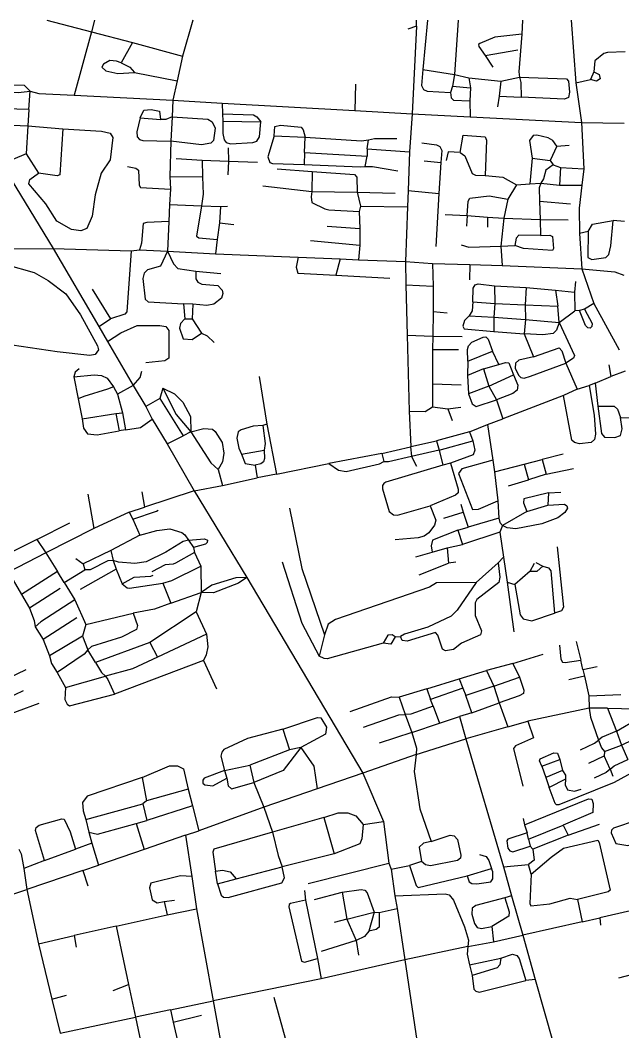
# Model space of a CAD drawing. Header units: inches. Extents: x 13511338 to 13518818, y 3653594 to 3658094.
# Drawn here: x 13513762 to 13515166, y 3655736 to 3658094 of the extents above; entities that cross this region are included whole.
import ezdxf

# ---------------------------------------------------------------- set-up
doc = ezdxf.new("R2010")
doc.units = ezdxf.units.IN
doc.header["$MEASUREMENT"] = 0

msp = doc.modelspace()

# ---------------------------------------------------------------- linework, layer by layer
for points in [[(13513824.2, 3658093.7), (13513928.4, 3658066.8)], [(13513935, 3658093.7), (13513928.4, 3658066.8)], [(13514164.4, 3658093.7), (13514140.4, 3658010)], [(13514685.2, 3658080.1), (13514685.8, 3658093.7)], [(13514711.2, 3658093.7), (13514700.1, 3657979.2)], [(13514782.7, 3658093.7), (13514773.8, 3657967.5)], [(13514932.9, 3658093.7), (13514930.9, 3658061)], [(13515046.3, 3658093.7), (13515057.2, 3657947.6)], [(13514685.2, 3658080.1), (13514665.7, 3658072.6)], [(13514685.2, 3658080.1), (13514675.8, 3657875.3)], [(13513928.4, 3658066.8), (13513887.4, 3657918.8)], [(13513928.4, 3658066.8), (13514023.4, 3658041.9)], [(13514930.9, 3658061), (13514868.4, 3658054), (13514832.9, 3658039.6), (13514830.4, 3658037), (13514830.9, 3658032.8), (13514845.9, 3658011.3)], [(13514930.9, 3658061), (13514924, 3657973.4), (13514925.7, 3657960.7)], [(13514023.4, 3658041.9), (13513997.5, 3657994.7)], [(13514023.4, 3658041.9), (13514140.4, 3658010)], [(13514845.9, 3658011.3), (13514921.7, 3658024.6)], [(13513738.7, 3658007.6), (13513693.9, 3657997.9), (13513687.9, 3657986.1), (13513686.2, 3657949.9), (13513696.2, 3657944.6), (13513771.4, 3657942.3), (13513785.2, 3657928.6)], [(13513997.5, 3657994.7), (13513986.1, 3657998.6), (13513970.7, 3657999.5), (13513956.4, 3657991.6), (13513952.1, 3657984.6), (13513961.2, 3657975.8), (13513989.1, 3657969.7), (13514028.3, 3657972)], [(13514140.4, 3658010), (13514127.7, 3657952.8)], [(13514845.9, 3658011.3), (13514863.2, 3657984.6)], [(13515172, 3658020), (13515130.5, 3658018.7), (13515122.2, 3658015.9), (13515101.2, 3657998.8), (13515099.2, 3657973.6)], [(13513997.5, 3657994.7), (13514017.1, 3657984.6), (13514028.3, 3657972)], [(13514700.1, 3657979.2), (13514696.9, 3657941.8), (13514701.9, 3657932.4), (13514710.2, 3657928.7), (13514764.7, 3657925.3)], [(13514700.1, 3657979.2), (13514773.8, 3657967.5)], [(13514028.3, 3657972), (13514127.7, 3657952.8)], [(13514127.7, 3657952.8), (13514118, 3657907.3)], [(13514773.8, 3657967.5), (13514769.1, 3657940.4)], [(13514773.8, 3657967.5), (13514807.5, 3657959.1)], [(13514807.5, 3657959.1), (13514881.9, 3657951.7)], [(13514807.5, 3657959.1), (13514811.4, 3657936.4)], [(13514881.9, 3657951.7), (13514925.7, 3657960.7)], [(13514925.7, 3657960.7), (13515034.8, 3657957.1), (13515039.5, 3657951.9), (13515042.2, 3657925.7), (13515039.7, 3657914), (13515030.2, 3657909.6), (13514929.3, 3657914.8)], [(13514925.7, 3657960.7), (13514928.6, 3657948.5), (13514929.3, 3657914.8)], [(13515057.2, 3657947.6), (13515091.2, 3657955.6)], [(13515099.2, 3657973.6), (13515091.2, 3657955.6)], [(13515099.2, 3657973.6), (13515111.5, 3657967.2), (13515113.9, 3657957.2), (13515105.3, 3657951.8), (13515091.2, 3657955.6)], [(13513613.1, 3657934), (13513756.9, 3657925.3), (13513785.2, 3657928.6)], [(13513781.8, 3657885.6), (13513785.2, 3657928.6)], [(13513785.2, 3657928.6), (13513805.4, 3657922.8), (13513887.4, 3657918.8)], [(13514543.2, 3657944.6), (13514541.7, 3657883.1)], [(13514769.1, 3657940.4), (13514764.7, 3657925.3)], [(13514769.1, 3657940.4), (13514811.4, 3657936.4)], [(13514811.4, 3657936.4), (13514809.6, 3657905.5)], [(13514881.9, 3657951.7), (13514877.9, 3657916.7)], [(13515057.2, 3657947.6), (13515069.8, 3657855)], [(13513887.4, 3657918.8), (13514118, 3657907.3)], [(13514118, 3657907.3), (13514116.4, 3657868.3)], [(13514118, 3657907.3), (13514232.3, 3657900.5)], [(13514764.7, 3657925.3), (13514766.2, 3657912.5), (13514771.6, 3657907.4), (13514809.6, 3657905.5)], [(13514809.6, 3657905.5), (13514810.3, 3657868.7)], [(13514877.9, 3657916.7), (13514874.2, 3657891.6)], [(13514877.9, 3657916.7), (13514929.3, 3657914.8)], [(13513781.8, 3657885.6), (13513697.3, 3657888.4), (13513683.4, 3657882.8), (13513678.1, 3657871.6), (13513684.5, 3657856.1), (13513689.9, 3657851.8), (13513779.7, 3657847.7)], [(13513781.8, 3657885.6), (13513779.7, 3657847.7)], [(13514041.9, 3657866.1), (13514049.7, 3657884), (13514067.2, 3657885.5), (13514086.2, 3657881.6), (13514088.9, 3657862.4)], [(13514232.3, 3657900.5), (13514541.7, 3657883.1)], [(13514232.3, 3657900.5), (13514233.3, 3657875.8)], [(13514541.7, 3657883.1), (13514675.8, 3657875.3)], [(13514041.9, 3657866.1), (13514033.6, 3657833.5), (13514034.7, 3657822.2), (13514040.2, 3657815.5), (13514047.5, 3657813.1), (13514113.2, 3657811.5)], [(13514041.9, 3657866.1), (13514088.9, 3657862.4)], [(13514116.4, 3657868.3), (13514101.4, 3657862.2), (13514088.9, 3657862.4)], [(13514116.4, 3657868.3), (13514113.2, 3657811.5)], [(13514116.4, 3657868.3), (13514199, 3657863.3), (13514209.7, 3657857.1), (13514216.1, 3657842.2), (13514212.4, 3657813.1), (13514206, 3657807.3), (13514184.1, 3657803.7), (13514113.2, 3657811.5)], [(13514233.3, 3657875.8), (13514305.6, 3657873.2), (13514313.4, 3657868.9), (13514322.5, 3657857.2)], [(13514233.3, 3657875.8), (13514234, 3657858.7)], [(13514234, 3657858.7), (13514233.8, 3657830.1), (13514237, 3657815), (13514242.2, 3657808.7), (13514251.7, 3657805.6), (13514304.1, 3657809.1), (13514313.3, 3657811.8), (13514320, 3657821.7), (13514322.5, 3657857.2)], [(13514234, 3657858.7), (13514322.5, 3657857.2)], [(13514675.8, 3657875.3), (13514669, 3657786.9)], [(13514675.8, 3657875.3), (13514810.3, 3657868.7)], [(13514810.3, 3657868.7), (13515069.8, 3657855)], [(13513779.7, 3657847.7), (13513775.5, 3657782.5)], [(13513779.7, 3657847.7), (13513861.4, 3657841)], [(13513861.4, 3657841), (13513951.1, 3657835.4), (13513971.5, 3657830.3), (13513977.9, 3657820.6), (13513971.4, 3657768.6), (13513950.5, 3657737.2), (13513936.4, 3657686.5), (13513929.4, 3657637.3), (13513917.5, 3657608.4), (13513903.5, 3657602.9), (13513881.8, 3657606.3), (13513847.4, 3657625.3), (13513821.3, 3657665.7), (13513781.8, 3657712.8), (13513784.4, 3657722.9), (13513804.9, 3657737.2)], [(13513861.4, 3657841), (13513854.1, 3657733.2), (13513848.1, 3657730.7), (13513804.9, 3657737.2)], [(13514354.2, 3657824.5), (13514355, 3657845.7), (13514368.2, 3657849.3), (13514416.4, 3657844.8), (13514421.6, 3657838.5), (13514425.7, 3657820.9)], [(13515069.8, 3657855), (13515169.2, 3657854.1)], [(13515069.8, 3657855), (13515075.9, 3657747.6)], [(13514113.2, 3657811.5), (13514110.6, 3657729.5)], [(13514354.2, 3657824.5), (13514339.3, 3657775.1), (13514343.5, 3657761.8), (13514349.8, 3657759.5), (13514423.4, 3657757.4)], [(13514354.2, 3657824.5), (13514425.7, 3657820.9)], [(13514424.5, 3657785.4), (13514425.7, 3657820.9)], [(13514425.7, 3657820.9), (13514557, 3657812.7), (13514573.6, 3657814.6)], [(13514570.9, 3657794.1), (13514573.6, 3657814.6)], [(13514573.6, 3657814.6), (13514587.5, 3657818.1), (13514639.7, 3657818.1)], [(13514787.1, 3657785.1), (13514794.4, 3657826.2), (13514845.6, 3657822.1), (13514848.5, 3657814.4), (13514845.6, 3657732)], [(13515012.6, 3657800.2), (13515003.1, 3657813.6), (13514992.6, 3657820), (13514965.7, 3657826.1), (13514957.1, 3657824.7), (13514949.2, 3657813.1), (13514955.5, 3657771.9)], [(13514246.7, 3657796.6), (13514247.4, 3657765.1)], [(13514570.9, 3657794.1), (13514669, 3657786.9)], [(13514570.9, 3657794.1), (13514570.9, 3657776.9)], [(13514697.7, 3657808.1), (13514732.1, 3657803.1), (13514740.3, 3657799.4), (13514744.6, 3657790.2), (13514742.5, 3657762.4)], [(13515012.6, 3657800.2), (13514997.2, 3657766.6)], [(13515012.6, 3657800.2), (13515041.7, 3657802.6)], [(13513775.5, 3657782.5), (13513719.3, 3657758.4)], [(13513775.5, 3657782.5), (13513804.9, 3657737.2)], [(13514125.7, 3657771.6), (13514186.1, 3657767.8)], [(13514186.1, 3657767.8), (13514186.6, 3657728.6)], [(13514186.1, 3657767.8), (13514247.4, 3657765.1)], [(13514247.4, 3657765.1), (13514245.8, 3657733.2)], [(13514247.4, 3657765.1), (13514314.7, 3657762.6)], [(13514424.5, 3657785.4), (13514423.4, 3657757.4)], [(13514424.5, 3657785.4), (13514570.9, 3657776.9)], [(13514566.1, 3657753.1), (13514570.9, 3657776.9)], [(13514669, 3657786.9), (13514665.8, 3657696.9)], [(13514703.7, 3657766.1), (13514742.5, 3657762.4)], [(13514787.1, 3657785.1), (13514759.7, 3657786.7), (13514754.7, 3657766.6)], [(13514787.1, 3657785.1), (13514798, 3657777.5), (13514815.3, 3657736.4), (13514823.1, 3657733), (13514845.6, 3657732)], [(13514955.5, 3657771.9), (13514949.4, 3657712.6)], [(13514955.5, 3657771.9), (13514997.2, 3657766.6)], [(13514997.2, 3657766.6), (13515003.7, 3657757.1)], [(13513719.3, 3657758.4), (13513838.6, 3657561.6)], [(13514011.7, 3657752.6), (13514031.5, 3657748.8), (13514037.6, 3657744.3), (13514039.1, 3657709.4), (13514042.2, 3657703.8), (13514112.1, 3657700)], [(13514360.7, 3657747.1), (13514442.6, 3657740.9)], [(13514423.4, 3657757.4), (13514554.2, 3657751.7), (13514566.1, 3657753.1)], [(13514442.6, 3657740.9), (13514441.6, 3657694.8)], [(13514442.6, 3657740.9), (13514541.4, 3657734.5), (13514546.6, 3657727.6), (13514547.4, 3657692.8)], [(13514566.1, 3657753.1), (13514583.3, 3657752.5), (13514641.7, 3657742.6)], [(13514742.5, 3657762.4), (13514737.7, 3657689.6)], [(13515003.7, 3657757.1), (13514987.2, 3657744), (13514981.4, 3657724.2), (13514975.5, 3657713.9)], [(13515003.7, 3657757.1), (13515021.3, 3657750.7)], [(13515021.3, 3657750.7), (13515018.5, 3657709.1)], [(13515021.3, 3657750.7), (13515075.9, 3657747.6)], [(13515075.9, 3657747.6), (13515071.1, 3657709.1)], [(13514110.6, 3657729.5), (13514186.6, 3657728.6)], [(13514110.6, 3657729.5), (13514112.1, 3657700)], [(13514186.6, 3657728.6), (13514188.1, 3657688), (13514184.5, 3657661.1)], [(13514845.6, 3657732), (13514886.9, 3657728), (13514918.7, 3657710.1)], [(13514112.1, 3657700), (13514109.8, 3657663.9)], [(13514327.7, 3657708.1), (13514441.6, 3657694.8)], [(13514441.6, 3657694.8), (13514439.8, 3657682.2), (13514441.8, 3657669.1), (13514472.2, 3657654.3), (13514481.2, 3657651.7), (13514552.2, 3657647.6)], [(13514441.6, 3657694.8), (13514547.4, 3657692.8)], [(13514547.4, 3657692.8), (13514635.7, 3657690.6)], [(13514547.4, 3657692.8), (13514554.7, 3657660.6)], [(13514665.8, 3657696.9), (13514664.5, 3657658.6)], [(13514665.8, 3657696.9), (13514737.7, 3657689.6)], [(13514918.7, 3657710.1), (13514898.5, 3657676.6)], [(13514918.7, 3657710.1), (13514949.4, 3657712.6)], [(13514949.4, 3657712.6), (13514975.5, 3657713.9)], [(13514975.5, 3657713.9), (13514971.7, 3657702.8), (13514972.3, 3657671.7)], [(13514975.5, 3657713.9), (13515018.5, 3657709.1)], [(13515018.5, 3657709.1), (13515071.1, 3657709.1)], [(13515071.1, 3657709.1), (13515064.4, 3657655.5), (13515065.2, 3657596.4)], [(13514737.7, 3657689.6), (13514730.7, 3657566.6)], [(13514803.3, 3657638.8), (13514805.7, 3657672), (13514809.6, 3657679), (13514854.8, 3657684.6), (13514898.5, 3657676.6)], [(13514898.5, 3657676.6), (13514888.7, 3657632.5)], [(13514972.3, 3657671.7), (13514974.1, 3657629.7)], [(13514972.3, 3657671.7), (13515044.7, 3657665.6)], [(13514109.8, 3657663.9), (13514108.3, 3657625)], [(13514109.8, 3657663.9), (13514184.5, 3657661.1)], [(13514184.5, 3657661.1), (13514173, 3657590.1), (13514178.3, 3657586.7), (13514220.6, 3657582.6)], [(13514184.5, 3657661.1), (13514229, 3657659.5)], [(13514229, 3657659.5), (13514226.1, 3657621.7)], [(13514229, 3657659.5), (13514244.7, 3657660.6)], [(13514554.7, 3657660.6), (13514552.2, 3657647.6)], [(13514552.2, 3657647.6), (13514553.4, 3657608)], [(13514554.7, 3657660.6), (13514664.5, 3657658.6)], [(13514664.5, 3657658.6), (13514659.7, 3657531.4)], [(13514108.3, 3657625), (13514056.7, 3657622.6), (13514048.4, 3657620), (13514044.4, 3657574.3), (13514039.7, 3657558.6)], [(13514108.3, 3657625), (13514105, 3657555.5)], [(13514752.7, 3657640.6), (13514803.3, 3657638.8)], [(13514803.3, 3657638.8), (13514801.7, 3657613.6)], [(13514803.3, 3657638.8), (13514850.7, 3657634.8)], [(13514850.7, 3657634.8), (13514888.7, 3657632.5)], [(13514850.7, 3657634.8), (13514850.7, 3657611.6)], [(13514888.7, 3657632.5), (13514882.3, 3657567.1)], [(13514888.7, 3657632.5), (13514974.1, 3657629.7)], [(13514974.1, 3657629.7), (13515038.7, 3657628.6)], [(13514974.1, 3657629.7), (13514974.5, 3657592.4)], [(13515085.6, 3657601.3), (13515085, 3657541.1), (13515094.2, 3657536), (13515126.5, 3657540.5), (13515134, 3657547.4), (13515138.7, 3657568.1), (13515143.6, 3657627)], [(13515085.6, 3657601.3), (13515096, 3657618.2), (13515143.6, 3657627)], [(13515170.2, 3657624.4), (13515143.6, 3657627)], [(13514226.1, 3657621.7), (13514220.6, 3657582.6)], [(13514226.1, 3657621.7), (13514259.7, 3657617.6)], [(13514477.7, 3657613.6), (13514553.4, 3657608)], [(13514553.4, 3657608), (13514553.8, 3657569.7)], [(13515085.6, 3657601.3), (13515065.2, 3657596.4)], [(13514220.6, 3657582.6), (13514216.8, 3657549.1)], [(13514438.7, 3657580.1), (13514553.8, 3657569.7)], [(13514974.5, 3657592.4), (13514924, 3657593), (13514917.6, 3657585.5), (13514914.9, 3657568.6)], [(13514974.5, 3657592.4), (13514996.3, 3657592.8), (13515002.4, 3657590), (13515004.5, 3657561.7), (13515002.6, 3657556.9), (13514935.3, 3657561.8), (13514914.9, 3657568.6)], [(13515065.2, 3657596.4), (13515071.1, 3657514.2)], [(13513728.7, 3657560.6), (13513838.6, 3657561.6)], [(13513838.6, 3657561.6), (13514020.7, 3657556.1)], [(13513838.6, 3657561.6), (13513945.1, 3657379.9)], [(13514020.7, 3657556.1), (13514010.5, 3657413.8), (13514005.7, 3657408.9), (13513972.7, 3657397.6)], [(13514020.7, 3657556.1), (13514039.7, 3657558.6)], [(13514039.7, 3657558.6), (13514105, 3657555.5)], [(13514105, 3657555.5), (13514089.1, 3657520.8), (13514058.7, 3657511.7), (13514051.2, 3657504.6), (13514048, 3657491.5), (13514053, 3657443.4), (13514060.2, 3657437.7), (13514142.8, 3657432.7)], [(13514105, 3657555.5), (13514216.8, 3657549.1)], [(13514105, 3657555.5), (13514119.4, 3657525.7), (13514129, 3657515.3), (13514171.1, 3657509.2)], [(13514553.8, 3657569.7), (13514550.7, 3657535.5)], [(13514789.7, 3657570.6), (13514807.5, 3657564.6), (13514882.3, 3657567.1)], [(13514882.3, 3657567.1), (13514914.9, 3657568.6)], [(13514882.3, 3657567.1), (13514884.9, 3657522)], [(13514216.8, 3657549.1), (13514409.9, 3657541.6)], [(13514409.9, 3657541.6), (13514405.2, 3657518.1), (13514409.2, 3657504.3), (13514497.8, 3657499.4)], [(13514409.9, 3657541.6), (13514507.4, 3657537.8)], [(13514507.4, 3657537.8), (13514497.8, 3657499.4)], [(13514507.4, 3657537.8), (13514550.7, 3657535.5)], [(13514550.7, 3657535.5), (13514659.7, 3657531.4)], [(13514659.7, 3657531.4), (13514723.2, 3657526.6)], [(13514659.7, 3657531.4), (13514660.5, 3657477)], [(13513728.5, 3657524.4), (13513794.1, 3657505.9), (13513827.1, 3657486.9), (13513868, 3657455.9), (13513902.6, 3657407.1), (13513941.8, 3657335.2), (13513944.4, 3657325.2), (13513936.6, 3657314.3), (13513924.1, 3657312.6), (13513848.3, 3657320.9), (13513722.1, 3657339.5)], [(13514171.1, 3657509.2), (13514171.4, 3657491.3), (13514175.7, 3657483), (13514185.1, 3657478.4), (13514222.4, 3657475.6), (13514232.4, 3657464.5), (13514234.2, 3657456.5), (13514230.9, 3657446.3), (13514212.9, 3657432.3), (13514196.8, 3657429), (13514164, 3657431.7)], [(13514171.1, 3657509.2), (13514229.7, 3657503.6)], [(13514723.2, 3657526.6), (13514810.2, 3657524.7)], [(13514723.2, 3657526.6), (13514724, 3657473.9)], [(13514810.2, 3657524.7), (13514809.2, 3657488.6)], [(13514810.2, 3657524.7), (13514884.9, 3657522)], [(13514884.9, 3657522), (13515071.1, 3657514.2)], [(13515071.1, 3657514.2), (13515099, 3657433.7)], [(13515071.1, 3657514.2), (13515147.5, 3657507), (13515168.6, 3657499.7)], [(13514497.8, 3657499.4), (13514623.7, 3657492.6)], [(13515056.2, 3657484.6), (13515053.5, 3657460)], [(13513929.7, 3657466.6), (13513972.7, 3657397.6)], [(13514660.5, 3657477), (13514724, 3657473.9)], [(13514660.5, 3657477), (13514663.8, 3657360)], [(13514724, 3657473.9), (13514724, 3657414.9)], [(13514816.8, 3657437.6), (13514817.3, 3657469.5), (13514821.9, 3657477.2), (13514829.1, 3657479), (13514867.5, 3657475.1)], [(13514867.5, 3657475.1), (13514940.9, 3657471)], [(13514867.5, 3657475.1), (13514868, 3657433.9)], [(13514940.9, 3657471), (13514938.7, 3657430.5)], [(13514940.9, 3657471), (13515009.3, 3657464.4)], [(13515009.3, 3657464.4), (13515015.2, 3657427)], [(13515009.3, 3657464.4), (13515053.5, 3657460)], [(13515053.5, 3657460), (13515054.2, 3657416.6)], [(13514816.8, 3657437.6), (13514815.3, 3657416.3), (13514808.1, 3657404.7)], [(13514816.8, 3657437.6), (13514868, 3657433.9)], [(13514868, 3657433.9), (13514865.5, 3657401.5)], [(13514868, 3657433.9), (13514938.7, 3657430.5)], [(13515099, 3657433.7), (13515077.2, 3657420.6)], [(13515099, 3657433.7), (13515158.2, 3657325.6)], [(13514142.8, 3657432.7), (13514145.7, 3657398.1)], [(13514164, 3657431.7), (13514142.8, 3657432.7)], [(13514164, 3657431.7), (13514162.7, 3657397.6)], [(13514724, 3657414.9), (13514723.8, 3657357.2)], [(13514724, 3657414.9), (13514756.7, 3657412.1)], [(13514938.7, 3657430.5), (13515015.2, 3657427)], [(13514938.7, 3657430.5), (13514939.6, 3657396)], [(13515017.8, 3657389.2), (13515015.2, 3657427)], [(13515017.8, 3657389.2), (13515054.2, 3657416.6)], [(13515065.2, 3657417.1), (13515054.2, 3657416.6)], [(13515077.2, 3657420.6), (13515065.2, 3657417.1)], [(13515077.2, 3657420.6), (13515094.7, 3657386.7), (13515094.2, 3657380.1), (13515090.1, 3657376.2), (13515085, 3657377), (13515079.8, 3657382.1), (13515065.2, 3657417.1)], [(13513945.1, 3657379.9), (13513972.7, 3657397.6)], [(13514145.7, 3657398.1), (13514135.8, 3657387.3), (13514132.8, 3657375.7), (13514142.1, 3657351), (13514162.4, 3657349.6), (13514184.7, 3657364.1)], [(13514145.7, 3657398.1), (13514162.7, 3657397.6)], [(13514162.7, 3657397.6), (13514184.7, 3657364.1)], [(13514808.1, 3657404.7), (13514797.4, 3657393.7), (13514793.8, 3657380.6), (13514796.5, 3657374.2), (13514866, 3657368)], [(13514808.1, 3657404.7), (13514865.5, 3657401.5)], [(13514865.5, 3657401.5), (13514939.6, 3657396)], [(13514865.5, 3657401.5), (13514866, 3657368)], [(13514939.6, 3657396), (13514936.5, 3657362.5)], [(13515017.8, 3657389.2), (13515011.8, 3657371.6), (13515004.4, 3657363.9), (13514980.1, 3657360.6), (13514936.5, 3657362.5)], [(13514939.6, 3657396), (13515017.8, 3657389.2)], [(13515017.8, 3657389.2), (13515053.7, 3657312.3), (13515051.2, 3657306.4), (13515033.6, 3657294.6)], [(13513945.1, 3657379.9), (13513965.2, 3657345.1)], [(13513965.2, 3657345.1), (13513996.6, 3657365.2), (13514034.4, 3657381.9), (13514087.1, 3657382.1), (13514101.3, 3657379.8), (13514108.7, 3657370.3), (13514108.6, 3657306), (13514099, 3657299.9), (13514054.7, 3657295.6)], [(13514184.7, 3657364.1), (13514197.6, 3657358), (13514213.7, 3657342.6)], [(13514866, 3657368), (13514936.5, 3657362.5)], [(13513965.2, 3657345.1), (13514025.2, 3657242.6)], [(13514663.8, 3657360), (13514668.4, 3657182.3)], [(13514663.8, 3657360), (13514723.8, 3657357.2)], [(13514723.8, 3657357.2), (13514722.8, 3657326.6)], [(13514723.8, 3657357.2), (13514791.7, 3657356.6)], [(13514805.5, 3657298.8), (13514804.6, 3657326.3), (13514806.7, 3657334.7), (13514814.7, 3657343.2), (13514840.6, 3657355.1), (13514847.2, 3657355.7), (13514852.9, 3657350.6), (13514862.6, 3657322.1)], [(13514936.5, 3657362.5), (13514958.1, 3657309.2)], [(13514722.8, 3657326.6), (13514783.7, 3657326.6)], [(13514722.8, 3657326.6), (13514722.9, 3657246.5)], [(13514805.5, 3657298.8), (13514862.6, 3657322.1)], [(13514877.1, 3657291), (13514862.6, 3657322.1)], [(13514958.1, 3657309.2), (13515018, 3657330.3), (13515024.5, 3657323.6), (13515033.6, 3657294.6)], [(13514805.5, 3657298.8), (13514804.1, 3657265.9)], [(13514877.1, 3657291), (13514893.1, 3657295.9), (13514900.5, 3657295.4), (13514911.6, 3657267)], [(13514958.1, 3657309.2), (13514924, 3657301.1), (13514916.4, 3657294.5), (13514915.7, 3657282.6), (13514923, 3657266.6), (13514928.9, 3657260.9), (13514936.4, 3657259.6), (13514951.1, 3657263.8), (13515033.6, 3657294.6)], [(13515033.6, 3657294.6), (13515060.2, 3657234.1)], [(13513899.2, 3657281.6), (13513889.8, 3657273.3), (13513886.6, 3657262.5)], [(13514025.2, 3657242.6), (13514041.3, 3657261.2), (13514045.7, 3657275.6)], [(13514842, 3657281), (13514804.1, 3657265.9)], [(13514842, 3657281), (13514877.1, 3657291)], [(13514842, 3657281), (13514854.5, 3657240.8)], [(13515133.7, 3657290.6), (13515138.7, 3657263.6)], [(13515171.7, 3657275.6), (13515138.7, 3657263.6)], [(13513886.6, 3657262.5), (13513934.2, 3657267.5), (13513951.2, 3657265.6), (13513964.3, 3657259.5), (13513979.3, 3657239.6)], [(13513886.6, 3657262.5), (13513897, 3657211)], [(13514318.7, 3657263.6), (13514336.7, 3657152.1)], [(13514722.9, 3657246.5), (13514722.8, 3657192.4)], [(13514722.9, 3657246.5), (13514789.7, 3657243.6)], [(13514804.1, 3657265.9), (13514806.8, 3657223.1)], [(13514854.5, 3657240.8), (13514911.6, 3657267)], [(13514911.6, 3657267), (13514921.7, 3657243.4), (13514920.2, 3657231.4), (13514910.2, 3657223.6), (13514871.9, 3657209.1)], [(13515102.2, 3657247.6), (13515088.2, 3657242.1)], [(13515102.2, 3657247.6), (13515138.7, 3657263.6)], [(13515102.2, 3657247.6), (13515108.1, 3657194.5)], [(13513979.3, 3657239.6), (13513965.1, 3657233.9), (13513910.2, 3657216.5), (13513897, 3657211)], [(13513979.3, 3657239.6), (13513989, 3657222.1)], [(13514025.2, 3657242.6), (13513989, 3657222.1)], [(13513989, 3657222.1), (13514000.1, 3657179.1)], [(13514025.2, 3657242.6), (13514054.7, 3657193.6)], [(13514094, 3657236), (13514087.3, 3657212.3)], [(13514094, 3657236), (13514121.2, 3657223.1), (13514140.9, 3657203.5), (13514159.1, 3657170.4), (13514159.5, 3657134.4)], [(13514094, 3657236), (13514125.5, 3657175.2), (13514159.5, 3657134.4)], [(13514854.5, 3657240.8), (13514806.8, 3657223.1)], [(13514806.8, 3657223.1), (13514815, 3657199.8), (13514824.7, 3657193.4), (13514871.9, 3657209.1)], [(13514854.5, 3657240.8), (13514871.9, 3657209.1)], [(13515088.2, 3657242.1), (13515099.5, 3657173.5), (13515102.7, 3657128.7), (13515100.7, 3657116.2), (13515092.6, 3657109.5), (13515065.4, 3657106.8), (13515053.8, 3657109.5), (13515047.2, 3657115.2), (13515028.2, 3657219.1)], [(13515060.2, 3657234.1), (13515028.2, 3657219.1)], [(13515060.2, 3657234.1), (13515088.2, 3657242.1)], [(13513897, 3657211), (13513906.6, 3657165.1)], [(13514087.3, 3657212.3), (13514054.7, 3657193.6)], [(13514087.3, 3657212.3), (13514141.8, 3657124.9)], [(13514871.9, 3657209.1), (13514886.5, 3657164.9)], [(13515028.2, 3657219.1), (13514886.5, 3657164.9)], [(13513906.6, 3657165.1), (13513984.7, 3657177.5)], [(13513984.7, 3657177.5), (13514000.1, 3657179.1)], [(13513984.7, 3657177.5), (13513992.5, 3657136.9)], [(13514000.1, 3657179.1), (13514007.6, 3657139.2)], [(13514054.7, 3657193.6), (13514069.2, 3657164.1)], [(13514668.4, 3657182.3), (13514705.9, 3657182), (13514722.8, 3657192.4)], [(13514668.4, 3657182.3), (13514672.7, 3657100.6)], [(13514722.8, 3657192.4), (13514758.7, 3657188)], [(13514758.7, 3657188), (13514788.7, 3657192.1)], [(13514758.7, 3657188), (13514768.7, 3657160.6)], [(13515108.1, 3657194.5), (13515145.9, 3657193.9), (13515154.1, 3657187), (13515161.2, 3657167.6)], [(13515108.1, 3657194.5), (13515116.7, 3657130.2), (13515123.7, 3657121.8), (13515147.7, 3657121.2), (13515161.1, 3657125.6), (13515164.5, 3657141.5), (13515161.2, 3657167.6)], [(13513906.6, 3657165.1), (13513909.8, 3657142.7), (13513918.5, 3657130.1), (13513941.2, 3657127.8), (13513992.5, 3657136.9)], [(13514007.6, 3657139.2), (13514042, 3657144.9), (13514069.2, 3657164.1)], [(13514069.2, 3657164.1), (13514104.1, 3657106.1)], [(13514336.7, 3657152.1), (13514327.2, 3657149.1)], [(13514336.7, 3657152.1), (13514359.1, 3657035.7)], [(13514809.2, 3657134.6), (13514851.4, 3657151.9)], [(13514851.4, 3657151.9), (13514886.5, 3657164.9)], [(13514851.4, 3657151.9), (13514863.4, 3657068.7)], [(13515161.2, 3657167.6), (13515185.7, 3657167.1)], [(13514007.6, 3657139.2), (13513992.5, 3657136.9)], [(13514159.5, 3657134.4), (13514141.8, 3657124.9)], [(13514159.5, 3657134.4), (13514190.2, 3657142.5), (13514210, 3657140.5), (13514216, 3657135.6), (13514232.6, 3657109.4), (13514236.3, 3657085), (13514233.4, 3657064.3), (13514223.5, 3657046.5)], [(13514159.5, 3657134.4), (13514206.5, 3657062.3), (13514223.5, 3657046.5)], [(13514327.2, 3657149.1), (13514304.9, 3657147.6), (13514276.7, 3657139), (13514270, 3657134.2), (13514266.9, 3657119.7), (13514271.6, 3657096.1), (13514277.5, 3657082.5)], [(13514327.2, 3657149.1), (13514332.6, 3657107), (13514330.8, 3657091.9)], [(13514809.2, 3657134.6), (13514732.2, 3657113.1)], [(13514809.2, 3657134.6), (13514816.7, 3657113.1)], [(13514104.1, 3657106.1), (13514141.8, 3657124.9)], [(13514104.1, 3657106.1), (13514167.7, 3656997)], [(13514672.7, 3657100.6), (13514732.2, 3657113.1)], [(13514732.2, 3657113.1), (13514738.2, 3657092.1)], [(13514738.2, 3657092.1), (13514816.7, 3657113.1)], [(13514816.7, 3657113.1), (13514821.6, 3657092.1), (13514817.3, 3657080.5), (13514764.7, 3657061.7)], [(13514277.5, 3657082.5), (13514330.8, 3657091.9)], [(13514277.5, 3657082.5), (13514286.4, 3657061), (13514309.3, 3657056.5)], [(13514330.8, 3657091.9), (13514331.5, 3657072.4), (13514328.9, 3657064.7), (13514322.5, 3657059.5), (13514309.3, 3657056.5)], [(13514604.7, 3657084.1), (13514481.6, 3657060.4)], [(13514604.7, 3657084.1), (13514671.7, 3657099.6)], [(13514604.7, 3657084.1), (13514609.7, 3657065.1)], [(13514672.7, 3657100.6), (13514671.7, 3657099.6)], [(13514671.7, 3657099.6), (13514673.7, 3657077.6)], [(13514738.2, 3657092.1), (13514674.2, 3657077.1)], [(13514738.2, 3657092.1), (13514746.9, 3657056.4)], [(13515027.7, 3657082.6), (13514978.1, 3657070)], [(13514309.3, 3657056.5), (13514314.4, 3657026.9)], [(13514359.1, 3657035.7), (13514481.6, 3657060.4)], [(13514481.6, 3657060.4), (13514503.9, 3657045), (13514521.6, 3657041.7), (13514599.6, 3657060.2), (13514609.7, 3657065.1)], [(13514746.9, 3657056.4), (13514614.2, 3657017), (13514609.4, 3657014.4), (13514606.4, 3657009.2), (13514606.3, 3657001.7), (13514621.9, 3656949.1), (13514632.2, 3656940.9), (13514641.3, 3656940.4), (13514717.1, 3656962.2)], [(13514609.7, 3657065.1), (13514620.6, 3657065.3), (13514673.7, 3657077.6)], [(13514673.7, 3657077.6), (13514674.2, 3657077.1)], [(13514674.2, 3657077.1), (13514685.7, 3657054.6)], [(13514764.7, 3657061.7), (13514782.6, 3657001.1), (13514782.5, 3656992.6), (13514776.1, 3656986.7), (13514717.1, 3656962.2)], [(13514764.7, 3657061.7), (13514746.9, 3657056.4)], [(13514863.4, 3657068.7), (13514790.9, 3657048), (13514783.8, 3657037.7), (13514815.8, 3656953.8), (13514829.8, 3656953.9), (13514875.4, 3656973.6)], [(13514863.4, 3657068.7), (13514867.5, 3657041.2)], [(13514867.5, 3657041.2), (13514936.1, 3657059.1)], [(13514936.1, 3657059.1), (13514978.1, 3657070)], [(13514936.1, 3657059.1), (13514946.5, 3657022.7)], [(13514978.1, 3657070), (13514988.1, 3657035.8)], [(13514223.5, 3657046.5), (13514233.5, 3657009.7)], [(13514359.1, 3657035.7), (13514314.4, 3657026.9)], [(13514867.5, 3657041.2), (13514875.4, 3656973.6)], [(13514988.1, 3657035.8), (13514946.5, 3657022.7)], [(13514988.1, 3657035.8), (13515051.7, 3657049.1)], [(13514167.7, 3656997), (13514233.5, 3657009.7)], [(13514233.5, 3657009.7), (13514314.4, 3657026.9)], [(13514899.7, 3657008.6), (13514946.5, 3657022.7)], [(13513919.3, 3656989), (13513933.2, 3656909.4)], [(13514045.2, 3656994.6), (13514051.8, 3656959.2)], [(13514167.7, 3656997), (13514051.8, 3656959.2)], [(13514167.7, 3656997), (13514289.8, 3656794.9)], [(13514993.5, 3656992.4), (13514935.6, 3656978), (13514935, 3656969.3), (13514942.8, 3656948.9)], [(13514993.5, 3656992.4), (13514991.8, 3656963.9)], [(13514993.5, 3656992.4), (13515021.7, 3656994.1)], [(13514717.1, 3656962.2), (13514730.9, 3656928.5), (13514727.8, 3656916.7), (13514714.6, 3656899), (13514703.6, 3656891.4), (13514689.3, 3656887.7), (13514635.7, 3656883.1)], [(13514789.2, 3656965.6), (13514794.2, 3656947.2)], [(13514875.4, 3656973.6), (13514877.6, 3656932.9)], [(13514991.8, 3656963.9), (13515030.6, 3656965.6), (13515035.9, 3656962.3), (13515037.3, 3656956.5), (13515031.5, 3656946.8), (13515014.7, 3656933.7), (13514977.7, 3656920.2), (13514917.1, 3656908.7), (13514896.9, 3656910.8), (13514885.6, 3656915.8)], [(13514942.8, 3656948.9), (13514991.8, 3656963.9)], [(13514016.2, 3656947.6), (13513933.2, 3656909.4)], [(13514016.2, 3656947.6), (13514051.8, 3656959.2)], [(13514016.2, 3656947.6), (13514024.2, 3656931.1)], [(13514024.2, 3656931.1), (13514079.6, 3656949.4), (13514083.7, 3656952.1)], [(13514389.7, 3656956.6), (13514418.2, 3656815.6), (13514471.2, 3656661.2)], [(13514749.2, 3656933.6), (13514794.2, 3656947.2)], [(13514794.2, 3656947.2), (13514805.7, 3656912.3)], [(13514942.8, 3656948.9), (13514885.6, 3656915.8)], [(13513800.3, 3656883.4), (13513877.7, 3656922.6)], [(13514024.2, 3656931.1), (13514040.5, 3656893.3)], [(13514877.6, 3656932.9), (13514805.7, 3656912.3)], [(13514877.6, 3656932.9), (13514879.5, 3656923.5), (13514885.6, 3656915.8)], [(13514885.6, 3656915.8), (13514880.1, 3656900.5)], [(13513933.2, 3656909.4), (13513821.4, 3656852.1)], [(13514040.5, 3656893.3), (13513973.5, 3656858.2)], [(13514040.5, 3656893.3), (13514080.5, 3656904.6), (13514110.8, 3656908.2), (13514138.6, 3656899.9), (13514145.8, 3656894.1), (13514153.8, 3656882.2)], [(13514781.9, 3656905.2), (13514722.5, 3656882), (13514719.4, 3656868.8), (13514722.2, 3656854)], [(13514781.9, 3656905.2), (13514805.7, 3656912.3)], [(13514781.9, 3656905.2), (13514792.6, 3656871.7)], [(13514880.1, 3656900.5), (13514792.6, 3656871.7)], [(13514880.1, 3656900.5), (13514888.4, 3656842.6)], [(13513800.3, 3656883.4), (13513724.2, 3656845.6)], [(13513800.3, 3656883.4), (13513821.4, 3656852.1)], [(13514153.8, 3656882.2), (13514141.7, 3656878.6), (13514101.6, 3656853.7), (13514055.7, 3656831.6), (13514029.2, 3656827.6), (13513991.4, 3656830.8), (13513978.4, 3656834.7)], [(13514153.8, 3656882.2), (13514191.5, 3656885.4), (13514198.1, 3656882), (13514198, 3656876.9), (13514193.6, 3656872.4), (13514166.2, 3656865.1)], [(13514153.8, 3656882.2), (13514166.2, 3656865.1)], [(13514756.9, 3656863.9), (13514792.6, 3656871.7)], [(13513821.4, 3656852.1), (13513734.6, 3656807.2)], [(13513821.4, 3656852.1), (13513849.2, 3656809)], [(13513973.5, 3656858.2), (13513908.7, 3656827.1)], [(13513973.5, 3656858.2), (13513978.4, 3656834.7)], [(13514168.2, 3656853.1), (13514124.2, 3656828.1), (13514118.1, 3656826.3), (13514099.4, 3656824.6), (13514068.7, 3656808.1)], [(13514166.2, 3656865.1), (13514168.2, 3656853.1)], [(13514168.2, 3656853.1), (13514182.8, 3656821.1)], [(13514683.7, 3656843.1), (13514722.2, 3656854)], [(13514722.2, 3656854), (13514756.9, 3656863.9)], [(13514756.9, 3656863.9), (13514759.8, 3656828)], [(13515013.2, 3656866.6), (13515028.5, 3656725.5), (13515023.7, 3656717.6), (13515006.9, 3656711.8)], [(13513891.2, 3656839.6), (13513908.7, 3656827.1)], [(13513908.7, 3656827.1), (13513912.2, 3656812.6)], [(13513978.4, 3656834.7), (13513966.2, 3656833.5), (13513925.1, 3656812.8), (13513912.2, 3656812.6)], [(13513978.4, 3656834.7), (13513985.2, 3656814.7)], [(13514094.6, 3656781.6), (13514115.7, 3656787.7), (13514182.8, 3656821.1)], [(13514182.8, 3656821.1), (13514183.3, 3656760.2)], [(13514372.2, 3656831.6), (13514418.4, 3656688.7), (13514458.8, 3656611.5)], [(13514875.9, 3656828.9), (13514879.7, 3656795.4), (13514877.3, 3656783.5), (13514826.5, 3656743.9), (13514821.9, 3656735.7), (13514822, 3656706.3), (13514837.3, 3656670.5), (13514834.9, 3656661.4), (13514790.7, 3656641.6), (13514771.5, 3656627), (13514753.2, 3656623.8), (13514746.1, 3656627.7), (13514735, 3656660.7), (13514729.6, 3656666.9), (13514664.1, 3656646.6), (13514652, 3656647.9), (13514648.2, 3656657.6)], [(13514691.7, 3656801.1), (13514759.8, 3656828)], [(13514777.2, 3656830.6), (13514759.8, 3656828)], [(13514824.6, 3656783.6), (13514875.9, 3656828.9)], [(13514888.4, 3656842.6), (13514875.9, 3656828.9)], [(13514888.4, 3656842.6), (13514897, 3656784.2)], [(13514950.4, 3656809.7), (13514960.2, 3656828.6)], [(13514950.4, 3656809.7), (13514966.6, 3656809.9), (13514979.7, 3656821.4)], [(13514963.7, 3656830.1), (13514979.7, 3656821.4)], [(13514979.7, 3656821.4), (13514993, 3656817.2), (13514998.8, 3656810.5), (13515006.9, 3656711.8)], [(13513734.6, 3656807.2), (13513764.6, 3656755.5)], [(13513849.2, 3656809), (13513764.6, 3656755.5)], [(13513864.3, 3656783.6), (13513849.2, 3656809)], [(13513864.3, 3656783.6), (13513912.2, 3656812.6)], [(13513985.2, 3656814.7), (13513901.7, 3656767.1)], [(13513985.2, 3656814.7), (13513999.2, 3656780.1)], [(13513999.2, 3656780.1), (13514027.3, 3656795.9), (13514066.6, 3656798.2), (13514071.7, 3656800.6)], [(13514950.4, 3656809.7), (13514914.9, 3656778.8)], [(13513864.3, 3656783.6), (13513889.6, 3656742.9)], [(13513999.2, 3656780.1), (13514011.1, 3656771), (13514016.6, 3656770), (13514094.6, 3656781.6)], [(13514094.6, 3656781.6), (13514113.2, 3656735.2)], [(13514289.8, 3656794.9), (13514264.4, 3656794.3), (13514208.7, 3656777.1), (13514183.3, 3656760.2)], [(13514289.8, 3656794.9), (13514271, 3656781.7), (13514212.1, 3656759.3), (13514183.3, 3656760.2)], [(13514289.8, 3656794.9), (13514560.2, 3656339.1)], [(13514824.6, 3656783.6), (13514732.3, 3656782.4), (13514715.6, 3656772.2), (13514496.8, 3656697.4), (13514479.3, 3656686.5), (13514471.2, 3656661.2)], [(13514824.6, 3656783.6), (13514780.2, 3656719.1), (13514766.5, 3656704.5), (13514712.1, 3656679.3), (13514657.2, 3656662.5), (13514648.2, 3656657.6)], [(13514897, 3656784.2), (13514912.7, 3656668.6)], [(13514897, 3656784.2), (13514914.9, 3656778.8)], [(13514914.9, 3656778.8), (13514927.4, 3656707.8), (13514934.1, 3656698.9), (13514954.5, 3656694), (13515006.9, 3656711.8)], [(13513764.6, 3656755.5), (13513783.5, 3656723.5)], [(13513854.7, 3656769.6), (13513783.5, 3656723.5)], [(13514113.2, 3656735.2), (13514183.3, 3656760.2)], [(13514183.3, 3656760.2), (13514172.1, 3656714.8)], [(13513889.6, 3656742.9), (13513810.3, 3656691.4), (13513796.5, 3656679.8)], [(13513889.6, 3656742.9), (13513915.2, 3656685.4)], [(13514113.2, 3656735.2), (13514074.6, 3656721.3), (13514025.1, 3656712)], [(13513783.5, 3656723.5), (13513794.6, 3656695.1), (13513796.5, 3656679.8)], [(13513915.2, 3656685.4), (13514025.1, 3656712)], [(13514025.1, 3656712), (13514035.3, 3656683.2), (13514032.6, 3656673.6), (13513998.1, 3656656.2), (13513928.1, 3656633.8), (13513919.3, 3656626.7)], [(13514172.1, 3656714.8), (13514064.1, 3656643.5)], [(13514172.1, 3656714.8), (13514195.9, 3656662.8)], [(13513796.5, 3656679.8), (13513815.4, 3656650.4)], [(13513893.7, 3656700.6), (13513815.4, 3656650.4)], [(13513915.2, 3656685.4), (13513907.3, 3656658)], [(13513907.3, 3656658), (13513830.2, 3656612.7)], [(13513907.3, 3656658), (13513919.3, 3656626.7)], [(13514195.9, 3656662.8), (13514081.9, 3656609.6)], [(13514195.9, 3656662.8), (13514199.4, 3656633.2), (13514195.6, 3656614.7), (13514189.5, 3656601.3)], [(13514471.2, 3656661.2), (13514458.8, 3656611.5)], [(13514635.7, 3656656.6), (13514629, 3656661.4), (13514618.5, 3656660.2), (13514607.7, 3656642.2)], [(13514635.7, 3656656.6), (13514625.4, 3656639.9), (13514607.7, 3656642.2)], [(13514635.7, 3656656.6), (13514648.2, 3656657.6)], [(13513815.4, 3656650.4), (13513830.2, 3656612.7)], [(13514064.1, 3656643.5), (13513937.2, 3656596.7)], [(13514064.1, 3656643.5), (13514081.9, 3656609.6)], [(13514607.7, 3656642.2), (13514477.1, 3656605.7), (13514470.1, 3656606), (13514458.8, 3656611.5)], [(13515018.7, 3656637.6), (13515021.7, 3656604.8), (13515025.5, 3656597.7), (13515031.7, 3656596.6), (13515068.7, 3656602)], [(13515057.7, 3656645.6), (13515068.7, 3656602)], [(13513830.2, 3656612.7), (13513835, 3656594.6), (13513848.2, 3656573.7)], [(13513919.3, 3656626.7), (13513911.1, 3656616.6), (13513848.2, 3656573.7)], [(13513937.2, 3656596.7), (13513919.3, 3656626.7)], [(13514081.9, 3656609.6), (13514023.6, 3656582.4), (13513960.6, 3656565)], [(13514910, 3656594.8), (13514980.7, 3656616.1)], [(13513937.2, 3656596.7), (13513951.6, 3656573.8), (13513960.6, 3656565)], [(13514189.5, 3656601.3), (13513981.7, 3656522.9)], [(13514189.5, 3656601.3), (13514219.2, 3656535.6)], [(13514910, 3656594.8), (13514849, 3656577.9)], [(13514910, 3656594.8), (13514925.4, 3656562.6)], [(13515073.2, 3656580.8), (13515068.7, 3656602)], [(13515073.2, 3656580.8), (13515106.7, 3656587.6)], [(13513774.7, 3656580.1), (13513667.6, 3656528.5)], [(13513848.2, 3656573.7), (13513867.4, 3656538.7)], [(13513867.4, 3656538.7), (13513960.6, 3656565)], [(13513960.6, 3656565), (13513966.4, 3656557), (13513981.7, 3656522.9)], [(13514785.3, 3656558.7), (13514849, 3656577.9)], [(13514849, 3656577.9), (13514865.4, 3656541.4)], [(13514865.4, 3656541.4), (13514925.4, 3656562.6)], [(13514925.4, 3656562.6), (13514935.4, 3656532.2), (13514934.6, 3656524.9), (13514925.1, 3656518.8), (13514878.1, 3656502.6)], [(13515077, 3656565.2), (13515040.7, 3656556.6)], [(13515073.2, 3656580.8), (13515077, 3656565.2)], [(13515077, 3656565.2), (13515087.1, 3656518.8)], [(13513867.4, 3656538.7), (13513866.1, 3656510.8), (13513871.2, 3656500.1), (13513877.1, 3656496), (13513981.7, 3656522.9)], [(13514709.5, 3656535.6), (13514785.3, 3656558.7)], [(13514785.3, 3656558.7), (13514793.6, 3656536.7)], [(13514865.4, 3656541.4), (13514800.9, 3656519.9)], [(13514865.4, 3656541.4), (13514878.1, 3656502.6)], [(13513768.7, 3656530.6), (13513690.6, 3656493.3), (13513687.6, 3656488.7), (13513688.2, 3656483.6), (13513703.2, 3656464.2)], [(13514530.7, 3656482.6), (13514627.6, 3656516.7), (13514645.2, 3656515.7)], [(13514709.5, 3656535.6), (13514645.2, 3656515.7)], [(13514645.2, 3656515.7), (13514658.9, 3656475.7)], [(13514709.5, 3656535.6), (13514718, 3656510.7)], [(13514793.6, 3656536.7), (13514718, 3656510.7)], [(13514793.6, 3656536.7), (13514800.9, 3656519.9)], [(13514814.5, 3656479.8), (13514800.9, 3656519.9)], [(13515087.1, 3656518.8), (13515161.7, 3656522.6)], [(13515087.1, 3656518.8), (13515087.7, 3656490.5)], [(13513805.2, 3656501.6), (13513703.2, 3656464.2)], [(13514724.6, 3656495.3), (13514672.1, 3656476.3), (13514658.9, 3656475.7)], [(13514724.6, 3656495.3), (13514718, 3656510.7)], [(13514724.6, 3656495.3), (13514739.1, 3656455.5)], [(13514814.5, 3656479.8), (13514878.1, 3656502.6)], [(13514878.1, 3656502.6), (13514898.4, 3656446.9)], [(13515087.7, 3656490.5), (13514945.1, 3656459.9)], [(13515087.7, 3656490.5), (13515090.7, 3656469.1), (13515109.5, 3656415.8)], [(13515130.7, 3656490.5), (13515087.7, 3656490.5)], [(13515130.7, 3656490.5), (13515196, 3656488.9)], [(13515130.7, 3656490.5), (13515151.4, 3656436.8)], [(13514373.9, 3656441.2), (13514454.6, 3656468.4), (13514462.7, 3656467.5), (13514475.6, 3656446.4), (13514473.7, 3656430.2), (13514416, 3656398.6)], [(13514561.7, 3656446.1), (13514644.2, 3656475), (13514658.9, 3656475.7)], [(13514658.9, 3656475.7), (13514674.5, 3656433.6)], [(13514739.1, 3656455.5), (13514785.6, 3656470.8)], [(13514814.5, 3656479.8), (13514785.6, 3656470.8)], [(13514785.6, 3656470.8), (13514800.8, 3656419.3)], [(13514674.5, 3656433.6), (13514739.1, 3656455.5)], [(13514898.4, 3656446.9), (13514800.8, 3656419.3)], [(13514898.4, 3656446.9), (13514945.1, 3656459.9)], [(13514945.1, 3656459.9), (13514958.5, 3656420.9), (13514916.2, 3656402.3), (13514911.9, 3656396.5), (13514933.2, 3656308.6)], [(13515151.4, 3656436.8), (13515202, 3656466.5)], [(13514373.9, 3656441.2), (13514291.7, 3656419.6), (13514236.3, 3656394), (13514232, 3656388.2), (13514229.8, 3656378.8), (13514238.3, 3656345.5)], [(13514373.9, 3656441.2), (13514389.3, 3656393.3)], [(13514674.5, 3656433.6), (13514598.7, 3656409.1)], [(13514674.5, 3656433.6), (13514685.4, 3656397), (13514685, 3656382.5)], [(13515151.4, 3656436.8), (13515118.2, 3656422.6), (13515109.5, 3656415.8)], [(13515151.4, 3656436.8), (13515163, 3656404.1)], [(13515163, 3656404.1), (13515215.8, 3656429.5)], [(13514416, 3656398.6), (13514375, 3656345.4), (13514306.6, 3656317.2)], [(13514416, 3656398.6), (13514389.3, 3656393.3)], [(13514416, 3656398.6), (13514446.6, 3656355.3), (13514454.4, 3656302.3)], [(13514685, 3656382.5), (13514800.8, 3656419.3)], [(13514800.8, 3656419.3), (13514888.6, 3656120.3)], [(13515067.7, 3656393.6), (13515100.7, 3656409.1), (13515109.5, 3656415.8)], [(13515109.5, 3656415.8), (13515116.9, 3656397.7), (13515123.7, 3656389.1)], [(13515123.7, 3656389.1), (13515163, 3656404.1)], [(13515163, 3656404.1), (13515178.4, 3656371)], [(13514389.3, 3656393.3), (13514297.2, 3656357.8)], [(13514685, 3656382.5), (13514560.2, 3656339.1)], [(13514685, 3656382.5), (13514679.8, 3656343.1), (13514693.2, 3656255.6), (13514720, 3656179.8)], [(13514977.5, 3656355), (13514972.5, 3656367.6), (13514973.4, 3656372.7), (13515005.5, 3656386.4), (13515013.8, 3656385.6), (13515019.6, 3656371.1)], [(13515274.8, 3656377.3), (13515255.3, 3656376.8), (13515146.1, 3656317.4), (13515017.2, 3656265.2), (13515012, 3656265.3), (13515008.9, 3656268.6), (13514994.9, 3656305.6)], [(13515087.2, 3656362.6), (13515122.7, 3656379.1)], [(13515123.7, 3656389.1), (13515122.7, 3656379.1)], [(13515136.9, 3656348.1), (13515122.7, 3656379.1)], [(13514045.8, 3656328.8), (13514110, 3656355.8), (13514128.4, 3656356.3), (13514142.3, 3656348.8), (13514153.7, 3656301.7)], [(13514238.3, 3656345.5), (13514297.2, 3656357.8)], [(13514297.2, 3656357.8), (13514306.6, 3656317.2)], [(13514977.5, 3656355), (13515019.6, 3656371.1)], [(13514977.5, 3656355), (13514986.7, 3656328.8)], [(13515019.6, 3656371.1), (13515025.9, 3656345)], [(13515136.9, 3656348.1), (13515146.2, 3656355.8), (13515178.4, 3656371)], [(13514045.8, 3656328.8), (13513918.1, 3656285.7), (13513907.1, 3656270.4), (13513908.7, 3656251.3), (13513914.5, 3656230.6)], [(13514045.8, 3656328.8), (13514056.2, 3656274.1)], [(13514238.3, 3656345.5), (13514190.9, 3656327), (13514187.4, 3656322.6), (13514187.2, 3656315.9), (13514192.3, 3656311.6), (13514210.7, 3656309.4), (13514243.4, 3656326.9)], [(13514238.3, 3656345.5), (13514243.4, 3656326.9)], [(13514243.4, 3656326.9), (13514246.8, 3656309.2), (13514254.3, 3656302.6), (13514306.6, 3656317.2)], [(13514560.2, 3656339.1), (13514454.4, 3656302.3)], [(13514560.2, 3656339.1), (13514608.8, 3656226.3)], [(13515025.9, 3656345), (13514986.7, 3656328.8)], [(13514986.7, 3656328.8), (13514994.9, 3656305.6)], [(13515025.9, 3656345), (13515033, 3656334.1), (13515033, 3656324.7)], [(13515136.9, 3656348.1), (13515127.5, 3656340.4), (13515099.7, 3656327.6)], [(13515136.9, 3656348.1), (13515143.2, 3656331.6)], [(13514306.6, 3656317.2), (13514329.9, 3656259.6)], [(13514454.4, 3656302.3), (13514329.9, 3656259.6)], [(13515033, 3656324.7), (13514994.9, 3656305.6)], [(13515033, 3656324.7), (13515032.2, 3656311.6), (13515037.3, 3656299.9), (13515053.4, 3656296.7), (13515069.7, 3656301.6)], [(13514153.7, 3656301.7), (13514056.2, 3656274.1)], [(13514153.7, 3656301.7), (13514163.1, 3656263.1)], [(13514937.3, 3656218.6), (13515086.6, 3656279.1), (13515094.2, 3656278.4), (13515097.6, 3656268.2), (13515096.8, 3656247.4), (13515027.7, 3656217.8)], [(13513914.5, 3656230.6), (13514047.7, 3656267.6)], [(13514056.2, 3656274.1), (13514047.7, 3656267.6)], [(13514047.7, 3656267.6), (13514056.9, 3656228.8)], [(13514163.1, 3656263.1), (13514056.9, 3656228.8)], [(13514163.1, 3656263.1), (13514178.5, 3656204.5)], [(13514329.9, 3656259.6), (13514178.5, 3656204.5)], [(13514329.9, 3656259.6), (13514349.9, 3656201.1)], [(13513818.6, 3656135.1), (13513797.4, 3656205.2), (13513799, 3656212.3), (13513806.2, 3656217.5), (13513858.6, 3656232.3), (13513864.7, 3656231.9), (13513878.5, 3656202), (13513891, 3656162.1)], [(13514469.7, 3656235.7), (13514349.9, 3656201.1)], [(13514469.7, 3656235.7), (13514503.3, 3656246.2), (13514525.5, 3656246.6), (13514544.3, 3656239.2), (13514560.9, 3656218.9)], [(13514469.7, 3656235.7), (13514493.3, 3656151.2)], [(13514934.2, 3656233.6), (13514937.3, 3656218.6)], [(13515265.2, 3656249.1), (13515254.6, 3656247.7), (13515144.8, 3656210.4), (13515139.7, 3656206.4), (13515139.6, 3656199.6), (13515150.4, 3656175), (13515177.7, 3656170.7), (13515251.6, 3656190.3), (13515279.2, 3656201.6)], [(13513914.5, 3656230.6), (13513921.5, 3656201.3)], [(13513921.5, 3656201.3), (13513942.2, 3656197.1), (13514032.2, 3656222)], [(13514032.2, 3656222), (13514056.9, 3656228.8)], [(13514032.2, 3656222), (13514051.1, 3656160.9)], [(13514560.9, 3656218.9), (13514558, 3656185.7), (13514553.7, 3656174.5), (13514493.3, 3656151.2)], [(13514560.9, 3656218.9), (13514608.8, 3656226.3)], [(13514608.8, 3656226.3), (13514621.2, 3656129.1)], [(13514937.3, 3656218.6), (13514943.3, 3656199.6)], [(13514946.5, 3656185.3), (13515027.7, 3656217.8)], [(13515027.7, 3656217.8), (13515039.4, 3656194.5)], [(13515039.4, 3656194.5), (13515111.7, 3656220.1)], [(13513921.5, 3656201.3), (13513928.5, 3656175.6)], [(13514147.4, 3656194.5), (13514051.1, 3656160.9)], [(13514147.4, 3656194.5), (13514178.5, 3656204.5)], [(13514147.4, 3656194.5), (13514161.9, 3656098.4)], [(13514349.9, 3656201.1), (13514213.4, 3656161.5), (13514210.9, 3656155.1), (13514217.1, 3656110.6)], [(13514349.9, 3656201.1), (13514363, 3656146.8), (13514372.7, 3656120.8)], [(13514720, 3656179.8), (13514764.2, 3656194.6), (13514773.7, 3656193.2), (13514781, 3656184.5), (13514788.9, 3656147.7), (13514788.3, 3656141.2), (13514781.1, 3656135.7), (13514718.1, 3656123), (13514706.6, 3656125.5), (13514696.9, 3656132.8)], [(13514943.3, 3656199.6), (13514898.2, 3656185.4), (13514896.3, 3656181), (13514898.7, 3656164), (13514902.7, 3656157.6), (13514910.2, 3656155.8), (13514950.2, 3656169.1)], [(13514946.5, 3656185.3), (13514943.3, 3656199.6)], [(13514946.5, 3656185.3), (13514950.2, 3656169.1)], [(13515039.4, 3656194.5), (13514956.7, 3656161.6)], [(13513758.7, 3656162.1), (13513764.1, 3656150.7), (13513770, 3656116.7)], [(13513818.6, 3656135.1), (13513891, 3656162.1)], [(13513928.5, 3656175.6), (13513891, 3656162.1)], [(13513928.5, 3656175.6), (13513944.6, 3656124.4)], [(13514051.1, 3656160.9), (13513944.6, 3656124.4)], [(13514720, 3656179.8), (13514702.2, 3656175.5), (13514691.4, 3656166.2), (13514696.9, 3656132.8)], [(13514956.7, 3656161.6), (13514960.1, 3656135.9), (13514946.8, 3656126)], [(13514950.2, 3656169.1), (13514956.7, 3656161.6)], [(13514952.8, 3656103.5), (13514999.1, 3656143.4), (13515028.3, 3656163.8), (13515107.9, 3656183.1), (13515111.4, 3656177.3), (13515137.1, 3656066.3), (13515132.1, 3656062.7), (13515060.8, 3656044.3)], [(13514493.3, 3656151.2), (13514372.7, 3656120.8)], [(13514832.7, 3656149.6), (13514847.6, 3656144.5), (13514854, 3656135.1), (13514860.7, 3656117.1)], [(13513818.6, 3656135.1), (13513770, 3656116.7)], [(13513770, 3656116.7), (13513777.3, 3656067.6)], [(13513908.1, 3656112.3), (13513944.6, 3656124.4)], [(13514221.9, 3656081.2), (13514230, 3656054.4), (13514236.1, 3656049.8), (13514246.6, 3656049.4), (13514371.9, 3656083.3), (13514378.1, 3656095.1), (13514372.7, 3656120.8)], [(13514265, 3656092.5), (13514372.7, 3656120.8)], [(13514432.7, 3656082.1), (13514621.2, 3656129.1)], [(13514621.2, 3656129.1), (13514626.2, 3656115.1)], [(13514626.2, 3656115.1), (13514669.3, 3656124.1)], [(13514626.2, 3656115.1), (13514634.8, 3656053.3)], [(13514696.9, 3656132.8), (13514669.3, 3656124.1)], [(13514669.3, 3656124.1), (13514684.6, 3656077.2), (13514689.1, 3656072.2), (13514803.4, 3656099.7)], [(13514803.4, 3656099.7), (13514808.2, 3656085.5), (13514814.2, 3656081.9), (13514826.2, 3656080.8), (13514858.8, 3656085.5), (13514863.8, 3656092.8), (13514863.5, 3656109), (13514860.7, 3656117.1)], [(13514803.4, 3656099.7), (13514860.7, 3656117.1)], [(13514888.6, 3656120.3), (13514946.8, 3656126)], [(13514888.6, 3656120.3), (13514907.2, 3656053.2)], [(13514952.8, 3656103.5), (13514946.8, 3656126)], [(13513908.1, 3656112.3), (13513777.3, 3656067.6)], [(13513908.1, 3656112.3), (13513919.2, 3656076.6)], [(13514161.9, 3656098.4), (13514135.3, 3656099.3), (13514066.4, 3656082.8), (13514063.2, 3656071.4), (13514069.1, 3656043.5), (13514081, 3656036.8), (13514097.8, 3656039.7)], [(13514161.9, 3656098.4), (13514173, 3656022.8)], [(13514217.1, 3656110.6), (13514233.5, 3656112.5), (13514251.5, 3656109.1), (13514265, 3656092.5)], [(13514221.9, 3656081.2), (13514217.1, 3656110.6)], [(13514221.9, 3656081.2), (13514265, 3656092.5)], [(13514952.8, 3656103.5), (13514949.3, 3656035.2), (13514952.3, 3656029.8), (13514996, 3656034), (13515043.8, 3656047.7), (13515060.8, 3656044.3)], [(13513691.7, 3656040), (13513777.3, 3656067.6)], [(13513777.3, 3656067.6), (13513804.2, 3655941.3)], [(13514512.3, 3656061.7), (13514556.3, 3656068), (13514565.1, 3656066.3), (13514570.3, 3656059.7), (13514587.2, 3656015.1)], [(13514097.8, 3656039.7), (13514121.7, 3656042.6)], [(13514427.1, 3656043.1), (13514391.7, 3656034.9), (13514388.5, 3656032.6), (13514388.1, 3656027.6), (13514417.9, 3655900.5), (13514424.3, 3655898.1), (13514454.6, 3655907.1)], [(13514424.2, 3656065.6), (13514427.1, 3656043.1)], [(13514427.1, 3656043.1), (13514454.6, 3655907.1)], [(13514447.7, 3656044.1), (13514512.3, 3656061.7)], [(13514512.3, 3656061.7), (13514523, 3655998.7)], [(13514634.8, 3656053.3), (13514752, 3656057.7), (13514761.7, 3656055.5), (13514771.6, 3656043.1), (13514797.7, 3655981.1), (13514806.5, 3655949.5), (13514805.5, 3655934.6)], [(13514634.8, 3656053.3), (13514640.2, 3656023.9)], [(13514891.4, 3656048.3), (13514824.1, 3656030.8), (13514814.9, 3656024.3), (13514814.5, 3656010.1), (13514820.7, 3655988.6), (13514826.9, 3655978.9), (13514837.3, 3655976.6), (13514860.9, 3655981.3)], [(13514891.4, 3656048.3), (13514901.3, 3656015.6), (13514900.4, 3656005.8), (13514860.9, 3655981.3)], [(13514907.2, 3656053.2), (13514891.4, 3656048.3)], [(13514907.2, 3656053.2), (13514933.1, 3655961)], [(13515060.8, 3656044.3), (13515071.5, 3655992.4)], [(13515345.6, 3656064.4), (13515320.2, 3656049.5), (13515112.8, 3656002.1)], [(13514097.8, 3656039.7), (13514104.7, 3656008.9)], [(13514104.7, 3656008.9), (13514173, 3656022.8)], [(13514173, 3656022.8), (13514211.4, 3655808.5)], [(13514598.2, 3656014.1), (13514640.2, 3656023.9)], [(13514640.2, 3656023.9), (13514658.3, 3655903.6)], [(13513985.6, 3655982.7), (13514104.7, 3656008.9)], [(13514523, 3655998.7), (13514493.7, 3655990.6)], [(13514523, 3655998.7), (13514586.7, 3656014.6)], [(13514523, 3655998.7), (13514544.9, 3655949.3)], [(13514586.7, 3656014.6), (13514574.3, 3655970.6)], [(13514598.2, 3656014.1), (13514598.4, 3655980.2), (13514591.9, 3655974.2), (13514574.3, 3655970.6)], [(13514587.2, 3656015.1), (13514586.7, 3656014.6)], [(13514587.2, 3656015.1), (13514598.2, 3656014.1)], [(13515071.5, 3655992.4), (13515112.8, 3656002.1)], [(13515112.8, 3656002.1), (13515114.7, 3655984.6)], [(13513985.6, 3655982.7), (13513887.7, 3655960.4)], [(13513985.6, 3655982.7), (13514014.6, 3655846.1)], [(13514860.9, 3655981.3), (13514865, 3655946.2)], [(13515071.5, 3655992.4), (13514933.1, 3655961)], [(13513804.2, 3655941.3), (13513887.7, 3655960.4)], [(13513887.7, 3655960.4), (13513892.7, 3655933.6)], [(13514544.9, 3655949.3), (13514463.7, 3655923.1)], [(13514574.3, 3655970.6), (13514564.3, 3655958.6), (13514544.9, 3655949.3)], [(13514544.9, 3655949.3), (13514550.7, 3655914.6)], [(13514865, 3655946.2), (13514933.1, 3655961)], [(13514933.1, 3655961), (13514962, 3655857.8)], [(13513804.2, 3655941.3), (13513835.8, 3655811.9)], [(13514805.5, 3655934.6), (13514658.3, 3655903.6)], [(13514805.5, 3655934.6), (13514803.6, 3655917.2), (13514808.8, 3655892.6)], [(13514805.5, 3655934.6), (13514865, 3655946.2)], [(13514454.6, 3655907.1), (13514463.7, 3655859.9)], [(13514658.3, 3655903.6), (13514463.7, 3655859.9)], [(13514658.3, 3655903.6), (13514719.4, 3655491.3)], [(13514808.8, 3655892.6), (13514882, 3655907.6)], [(13514882, 3655907.6), (13514879.4, 3655892.1), (13514873.6, 3655885.1), (13514815.1, 3655867.3)], [(13514882, 3655907.6), (13514909.1, 3655917.3), (13514919.7, 3655914), (13514924.5, 3655907), (13514940.5, 3655855.6)], [(13515391.3, 3655922.2), (13515156.7, 3655861.1)], [(13514808.8, 3655892.6), (13514815.1, 3655867.3)], [(13514463.7, 3655859.9), (13514211.4, 3655808.5)], [(13514815.1, 3655867.3), (13514818.8, 3655835.3), (13514823.6, 3655831), (13514831.7, 3655828.7), (13514940.5, 3655855.6)], [(13514962, 3655857.8), (13514940.5, 3655855.6)], [(13514962, 3655857.8), (13515047.3, 3655557.4)], [(13513978.7, 3655832.1), (13514014.6, 3655846.1)], [(13514014.6, 3655846.1), (13514030.6, 3655770.6)], [(13513835.8, 3655811.9), (13513869.7, 3655821.6)], [(13513835.8, 3655811.9), (13513855.2, 3655732.8)], [(13514112.3, 3655787.6), (13514211.4, 3655808.5)], [(13514211.4, 3655808.5), (13514235.5, 3655675.7)], [(13514352.7, 3655816.6), (13514403.8, 3655634.2), (13514422, 3655597.5)], [(13514112.3, 3655787.6), (13514030.6, 3655770.6)], [(13514112.3, 3655787.6), (13514118.5, 3655758.5)], [(13513855.2, 3655732.8), (13514030.6, 3655770.6)], [(13514030.6, 3655770.6), (13514057.7, 3655641.1)], [(13514118.5, 3655758.5), (13514184.7, 3655774.6)], [(13514118.5, 3655758.5), (13514143.3, 3655651.1)]]:
    msp.add_lwpolyline(points)

doc.saveas('drawing.dxf')
